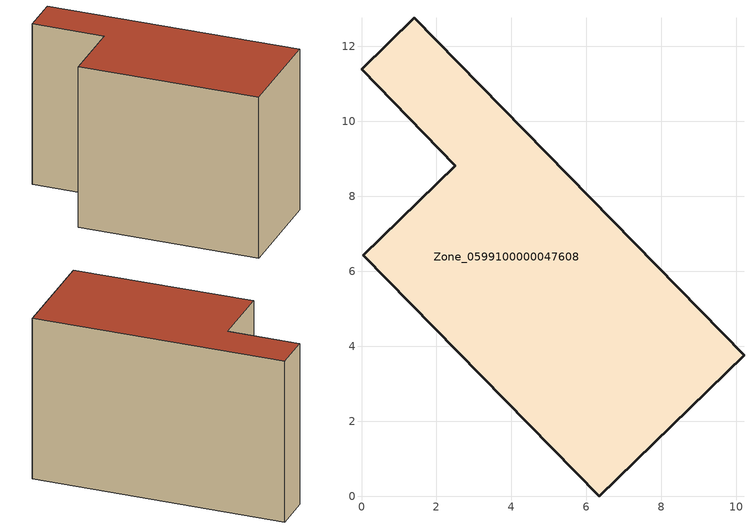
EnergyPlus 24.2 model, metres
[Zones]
Zone_0599100000047608
 floor ground (C_G): 0,11.39 1.41,12.77 10.21,3.76 6.34,0 0.05,6.42 2.5,8.81 z0
 wall outside (C_F): 6.34,0 10.21,3.76 1.41,12.77 0,11.39 2.5,8.81 0.05,6.42 6.34,0 z0:8.37
 roof outside (C_R): 1.41,12.77 0,11.39 2.5,8.81 0.05,6.42 6.34,0 10.21,3.76 z8.37
[BUILDING]
Pand.0599100000047608: North Axis=0; Terrain=City; Loads Convergence Tolerance Value=0.04; Temperature Convergence Tolerance Value=0.4; Solar Distribution=FullExterior; Maximum Number of Warmup Days=25; Minimum Number of Warmup Days=1
[Site:Location]
Rotterdam.The.Hague.AP_ZH_NLD Design_Conditions: Latitude=51.96; Longitude=4.45; Time Zone=1; Elevation=-4.5
[SITE:GROUNDTEMPERATURE:BUILDINGSURFACE]
18, 18, 18, 18, 18, 18, 18, 18, 18, 18, 18, 18
[MATERIAL] Thermal Absorptance=0.9; Solar Absorptance=0.7; Visible Absorptance=0.7
Name | Roughness | Thickness | Conductivity | Density | Specific Heat
G.TI.1975-1991 | MediumSmooth | 0.15 | 0.288461 | 540 | 1210
F.TI.1975-1991 | Rough | 0.3 | 0.230769 | 1920 | 840
R.TI.1975-1991 | MediumRough | 0.2 | 0.153846 | 1500 | 1000
[CONSTRUCTION]
C_G: G.TI.1975-1991
C_F: F.TI.1975-1991
C_R: R.TI.1975-1991
[ZONE]
Zone_0599100000047608: Type=1; Multiplier=1; Ceiling Height=Autocalculate; Volume=Autocalculate; Floor Area=autocalculate; Part of Total Floor Area=Yes
[ZONEINFILTRATION:DESIGNFLOWRATE]
Infil_Zone_0599100000047608: Zone or ZoneList or Space or SpaceList=Zone_0599100000047608; Schedule=AlwaysOn; Design Flow Rate Calculation Method=Flow/Area; Flow Rate per Floor Area=0.003; Constant Term Coefficient=1; Temperature Term Coefficient=0; Velocity Term Coefficient=0; Velocity Squared Term Coefficient=0
[HVACTEMPLATE:ZONE:IDEALLOADSAIRSYSTEM]
Zone_0599100000047608: Maximum Heating Supply Air Temperature=50; Minimum Cooling Supply Air Temperature=13; Maximum Heating Supply Air Humidity Ratio=0.0156; Minimum Cooling Supply Air Humidity Ratio=0.0077; Heating Limit=NoLimit; Cooling Limit=NoLimit; Dehumidification Control Type=ConstantSensibleHeatRatio; Cooling Sensible Heat Ratio=0.7; Dehumidification Setpoint=60; Humidification Control Type=None; Humidification Setpoint=30; Outdoor Air Method=None; Outdoor Air Flow Rate per Person=0.00944; Outdoor Air Flow Rate per Zone Floor Area=0; Outdoor Air Flow Rate per Zone=0; Demand Controlled Ventilation Type=None; Outdoor Air Economizer Type=NoEconomizer; Heat Recovery Type=None; Sensible Heat Recovery Effectiveness=0.7; Latent Heat Recovery Effectiveness=0.65
[ZONECONTROL:THERMOSTAT]
ThermostatControl_Zone_0599100000047608: Zone or ZoneList=Zone_0599100000047608; Control Type Schedule=DualSetpointControlType; Control 1=Thermostat_Zone_0599100000047608; Temperature Difference Between Cutout And Setpoint=0
[THERMOSTATSETPOINT:DUALSETPOINT]
Thermostat_Zone_0599100000047608: Heating Setpoint Temperature Schedule=HeatingSetpoint_Zone_0599100000047608; Cooling Setpoint Temperature Schedule=CoolingSetpoint_Zone_0599100000047608
[SCHEDULE:COMPACT]
HeatingSetpoint_Zone_0599100000047608: Through: 12/31, For: AllDays, Until: 24:00, 21
CoolingSetpoint_Zone_0599100000047608: Through: 12/31, For: AllDays, Until: 24:00, 24
DualSetpointControlType: Through: 12/31, For: AllDays, Until: 24:00, 4
AlwaysOn: Through: 12/31, For: AllDays, Until: 24:00, 1
